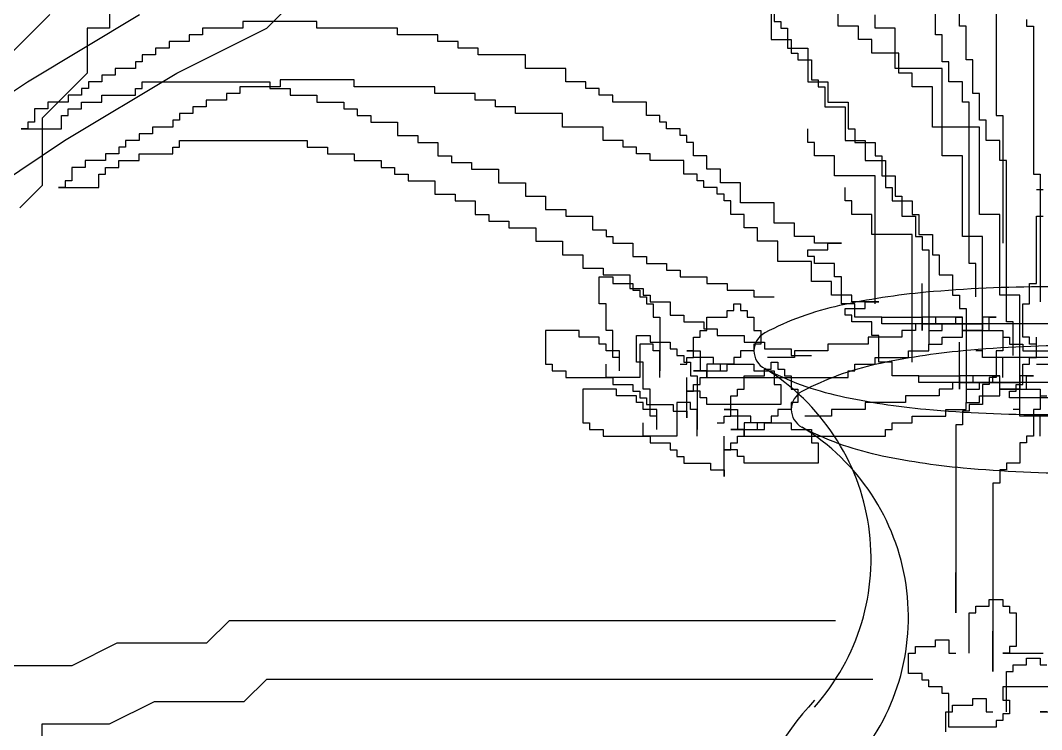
# Model space of a CAD drawing. Extents: x -74236 to 286982, y -14633 to 132816.
# Drawn here: x 110353 to 110529.6, y 123825 to 123947.6 of the extents above; entities that cross this region are included whole.
import ezdxf

# ---------------------------------------------------------------- set-up
doc = ezdxf.new("R2010")
doc.units = 0
doc.header["$LTSCALE"] = 10
doc.header["$MEASUREMENT"] = 0
doc.layers.add('LAYER3', color=4, linetype='Continuous')

msp = doc.modelspace()

# ---------------------------------------------------------------- linework, layer by layer
at = {"layer": 'LAYER3', "color": 8}
for p, q in [((110395.61, 123946.24), (110415.02, 123965.64)), ((110521.71, 123956.72), (110521.71, 123931.16)), ((110483.35, 123950.91), (110483.35, 123947.43)), ((110511.25, 123945.1), (110511.25, 123950.91)), ((110368.45, 123950.12), (110368.45, 123946.24)), ((110358.12, 123948.61), (110350.36, 123940.85)), ((110354.24, 123936.97), (110373.64, 123948.61)), ((110391.51, 123947.43), (110391.51, 123946.27)), ((110404.3, 123947.43), (110391.51, 123947.43)), ((110404.3, 123946.27), (110404.3, 123947.43)), ((110482.82, 123948.92), (110482.82, 123944.28)), ((110483.35, 123947.43), (110484.51, 123947.43)), ((110484.51, 123947.43), (110484.51, 123946.27)), ((110494.44, 123946.6), (110494.44, 123948.92)), ((110500.79, 123946.27), (110500.79, 123948.59)), ((110515.37, 123946.6), (110515.37, 123948.92)), ((110526.99, 123947.76), (110526.99, 123946.6)), ((110364.57, 123946.24), (110364.57, 123938.49)), ((110368.45, 123946.24), (110364.57, 123946.24)), ((110380.09, 123938.49), (110395.61, 123946.24)), ((110384.54, 123946.27), (110384.54, 123945.1)), ((110391.51, 123946.27), (110384.54, 123946.27)), ((110418.25, 123946.27), (110404.3, 123946.27)), ((110418.25, 123945.1), (110418.25, 123946.27)), ((110484.51, 123946.27), (110485.67, 123946.27)), ((110485.67, 123946.27), (110485.67, 123942.78)), ((110497.93, 123946.6), (110494.44, 123946.6)), ((110497.93, 123944.28), (110497.93, 123946.6)), ((110504.27, 123946.27), (110500.79, 123946.27)), ((110504.27, 123939.3), (110504.27, 123946.27)), ((110516.53, 123946.6), (110515.37, 123946.6)), ((110516.53, 123940.79), (110516.53, 123946.6)), ((110526.99, 123946.6), (110528.16, 123946.6)), ((110528.16, 123946.6), (110528.16, 123921.04)), ((110378.73, 123943.94), (110378.73, 123942.78)), ((110382.21, 123943.94), (110378.73, 123943.94)), ((110382.21, 123945.1), (110382.21, 123943.94)), ((110384.54, 123945.1), (110382.21, 123945.1)), ((110425.22, 123945.1), (110418.25, 123945.1)), ((110425.22, 123943.94), (110425.22, 123945.1)), ((110428.71, 123943.94), (110425.22, 123943.94)), ((110428.71, 123942.78), (110428.71, 123943.94)), ((110482.82, 123944.28), (110486.31, 123944.28)), ((110486.31, 123944.28), (110486.31, 123941.95)), ((110500.26, 123944.28), (110497.93, 123944.28)), ((110500.26, 123941.95), (110500.26, 123944.28)), ((110512.41, 123945.1), (110511.25, 123945.1)), ((110512.41, 123940.46), (110512.41, 123945.1)), ((110376.4, 123942.78), (110376.4, 123941.62)), ((110378.73, 123942.78), (110376.4, 123942.78)), ((110432.2, 123942.78), (110428.71, 123942.78)), ((110432.2, 123941.62), (110432.2, 123942.78)), ((110485.67, 123942.78), (110489.16, 123942.78)), ((110489.16, 123942.78), (110489.16, 123936.97)), ((110372.91, 123940.46), (110372.91, 123939.3)), ((110374.08, 123940.46), (110372.91, 123940.46)), ((110374.08, 123941.62), (110374.08, 123940.46)), ((110376.4, 123941.62), (110374.08, 123941.62)), ((110440.34, 123941.62), (110432.2, 123941.62)), ((110440.34, 123939.3), (110440.34, 123941.62)), ((110486.31, 123941.95), (110487.47, 123941.95)), ((110487.47, 123941.95), (110487.47, 123940.79)), ((110487.47, 123940.79), (110489.79, 123940.79)), ((110489.79, 123940.79), (110489.79, 123937.31)), ((110504.91, 123941.95), (110500.26, 123941.95)), ((110504.91, 123938.47), (110504.91, 123941.95)), ((110513.57, 123940.46), (110512.41, 123940.46)), ((110513.57, 123936.97), (110513.57, 123940.46)), ((110517.69, 123940.79), (110516.53, 123940.79)), ((110517.69, 123934.98), (110517.69, 123940.79)), ((110369.43, 123939.3), (110369.43, 123938.13)), ((110372.91, 123939.3), (110369.43, 123939.3)), ((110447.31, 123939.3), (110440.34, 123939.3)), ((110447.31, 123936.97), (110447.31, 123939.3)), ((110512.41, 123939.3), (110504.27, 123939.3)), ((110512.41, 123924.19), (110512.41, 123939.3)), ((110342.6, 123929.21), (110354.24, 123936.97)), ((110364.57, 123938.49), (110356.8, 123930.73)), ((110360.68, 123926.85), (110380.09, 123938.49)), ((110364.78, 123936.97), (110364.78, 123935.81)), ((110367.1, 123936.97), (110364.78, 123936.97)), ((110367.1, 123938.13), (110367.1, 123936.97)), ((110369.43, 123938.13), (110367.1, 123938.13)), ((110374.08, 123936.97), (110396.16, 123936.97)), ((110374.08, 123935.81), (110374.08, 123936.97)), ((110396.16, 123936.97), (110396.16, 123935.81)), ((110397.96, 123937.31), (110397.96, 123936.14)), ((110410.75, 123937.31), (110397.96, 123937.31)), ((110410.75, 123936.14), (110410.75, 123937.31)), ((110450.8, 123936.97), (110447.31, 123936.97)), ((110450.8, 123935.81), (110450.8, 123936.97)), ((110489.16, 123936.97), (110492.65, 123936.97)), ((110489.79, 123937.31), (110490.96, 123937.31)), ((110490.96, 123937.31), (110490.96, 123936.14)), ((110492.65, 123936.97), (110492.65, 123933.49)), ((110507.23, 123938.47), (110504.91, 123938.47)), ((110507.23, 123936.14), (110507.23, 123938.47)), ((110515.9, 123936.97), (110513.57, 123936.97)), ((110515.9, 123933.49), (110515.9, 123936.97)), ((110363.61, 123935.81), (110363.61, 123934.65)), ((110364.78, 123935.81), (110363.61, 123935.81)), ((110372.91, 123935.81), (110374.08, 123935.81)), ((110372.91, 123934.65), (110372.91, 123935.81)), ((110390.98, 123936.14), (110390.98, 123934.98)), ((110397.96, 123936.14), (110390.98, 123936.14)), ((110396.16, 123935.81), (110399.65, 123935.81)), ((110399.65, 123935.81), (110399.65, 123934.65)), ((110424.7, 123936.14), (110410.75, 123936.14)), ((110424.7, 123934.98), (110424.7, 123936.14)), ((110453.12, 123935.81), (110450.8, 123935.81)), ((110453.12, 123934.65), (110453.12, 123935.81)), ((110490.96, 123936.14), (110492.12, 123936.14)), ((110492.12, 123936.14), (110492.12, 123932.66)), ((110510.72, 123936.14), (110507.23, 123936.14)), ((110510.72, 123929.17), (110510.72, 123936.14)), ((110357.8, 123933.49), (110357.8, 123932.33)), ((110361.29, 123933.49), (110357.8, 123933.49)), ((110361.29, 123934.65), (110361.29, 123933.49)), ((110363.61, 123934.65), (110361.29, 123934.65)), ((110363.61, 123933.49), (110367.1, 123933.49)), ((110363.61, 123932.33), (110363.61, 123933.49)), ((110367.1, 123934.65), (110372.91, 123934.65)), ((110367.1, 123933.49), (110367.1, 123934.65)), ((110385.17, 123933.82), (110385.17, 123932.66)), ((110388.66, 123933.82), (110385.17, 123933.82)), ((110388.66, 123934.98), (110388.66, 123933.82)), ((110390.98, 123934.98), (110388.66, 123934.98)), ((110399.65, 123934.65), (110404.3, 123934.65)), ((110404.3, 123934.65), (110404.3, 123933.49)), ((110404.3, 123933.49), (110408.95, 123933.49)), ((110408.95, 123933.49), (110408.95, 123932.33)), ((110431.67, 123934.98), (110424.7, 123934.98)), ((110431.67, 123933.82), (110431.67, 123934.98)), ((110435.16, 123933.82), (110431.67, 123933.82)), ((110435.16, 123932.66), (110435.16, 123933.82)), ((110455.45, 123934.65), (110453.12, 123934.65)), ((110455.45, 123933.49), (110455.45, 123934.65)), ((110461.26, 123933.49), (110455.45, 123933.49)), ((110461.26, 123931.16), (110461.26, 123933.49)), ((110492.65, 123933.49), (110496.14, 123933.49)), ((110496.14, 123933.49), (110496.14, 123928.84)), ((110517.06, 123933.49), (110515.9, 123933.49)), ((110517.06, 123910.25), (110517.06, 123933.49)), ((110518.86, 123934.98), (110517.69, 123934.98)), ((110518.86, 123930.34), (110518.86, 123934.98)), ((110355.48, 123932.33), (110355.48, 123930)), ((110357.8, 123932.33), (110355.48, 123932.33)), ((110361.29, 123931.16), (110361.29, 123932.33)), ((110361.29, 123932.33), (110363.61, 123932.33)), ((110380.52, 123931.5), (110380.52, 123930.34)), ((110382.85, 123931.5), (110380.52, 123931.5)), ((110382.85, 123932.66), (110382.85, 123931.5)), ((110385.17, 123932.66), (110382.85, 123932.66)), ((110408.95, 123932.33), (110411.27, 123932.33)), ((110411.27, 123932.33), (110411.27, 123931.16)), ((110438.64, 123932.66), (110435.16, 123932.66)), ((110438.64, 123931.5), (110438.64, 123932.66)), ((110446.78, 123931.5), (110438.64, 123931.5)), ((110446.78, 123929.17), (110446.78, 123931.5)), ((110492.12, 123932.66), (110495.61, 123932.66)), ((110495.61, 123932.66), (110495.61, 123926.85)), ((110354.31, 123930), (110354.31, 123928.84)), ((110355.48, 123930), (110354.31, 123930)), ((110356.8, 123930.73), (110356.8, 123919.09)), ((110360.13, 123931.16), (110361.29, 123931.16)), ((110360.13, 123928.84), (110360.13, 123931.16)), ((110379.36, 123930.34), (110379.36, 123929.17)), ((110380.52, 123930.34), (110379.36, 123930.34)), ((110411.27, 123931.16), (110413.6, 123931.16)), ((110413.6, 123931.16), (110413.6, 123930)), ((110413.6, 123930), (110418.25, 123930)), ((110418.25, 123930), (110418.25, 123927.68)), ((110463.59, 123931.16), (110461.26, 123931.16)), ((110463.59, 123930), (110463.59, 123931.16)), ((110464.75, 123930), (110463.59, 123930)), ((110464.75, 123928.84), (110464.75, 123930)), ((110520.02, 123930.34), (110518.86, 123930.34)), ((110520.02, 123926.85), (110520.02, 123930.34)), ((110521.71, 123931.16), (110522.87, 123931.16)), ((110522.87, 123931.16), (110522.87, 123909.09)), ((110353.15, 123928.84), (110360.13, 123928.84)), ((110354.31, 123928.84), (110353.15, 123928.84)), ((110373.55, 123928.01), (110373.55, 123926.85)), ((110375.87, 123928.01), (110373.55, 123928.01)), ((110375.87, 123929.17), (110375.87, 123928.01)), ((110379.36, 123929.17), (110375.87, 123929.17)), ((110453.76, 123929.17), (110446.78, 123929.17)), ((110453.76, 123926.85), (110453.76, 123929.17)), ((110467.07, 123928.84), (110464.75, 123928.84)), ((110467.07, 123927.68), (110467.07, 123928.84)), ((110489.16, 123926.52), (110489.16, 123928.84)), ((110496.14, 123928.84), (110497.3, 123928.84)), ((110497.3, 123928.84), (110497.3, 123926.52)), ((110518.86, 123929.17), (110510.72, 123929.17)), ((110518.86, 123914.07), (110518.86, 123929.17)), ((110349.04, 123919.09), (110360.68, 123926.85)), ((110371.22, 123926.85), (110371.22, 123925.69)), ((110373.55, 123926.85), (110371.22, 123926.85)), ((110380.52, 123926.85), (110402.61, 123926.85)), ((110380.52, 123925.69), (110380.52, 123926.85)), ((110402.61, 123926.85), (110402.61, 123925.69)), ((110418.25, 123927.68), (110421.74, 123927.68)), ((110421.74, 123927.68), (110421.74, 123926.52)), ((110421.74, 123926.52), (110425.22, 123926.52)), ((110425.22, 123926.52), (110425.22, 123924.19)), ((110457.24, 123926.85), (110453.76, 123926.85)), ((110457.24, 123925.69), (110457.24, 123926.85)), ((110468.24, 123927.68), (110467.07, 123927.68)), ((110468.24, 123926.52), (110468.24, 123927.68)), ((110469.4, 123926.52), (110468.24, 123926.52)), ((110469.4, 123924.19), (110469.4, 123926.52)), ((110490.32, 123926.52), (110489.16, 123926.52)), ((110490.32, 123924.19), (110490.32, 123926.52)), ((110495.61, 123926.85), (110499.09, 123926.85)), ((110497.3, 123926.52), (110500.79, 123926.52)), ((110499.09, 123926.85), (110499.09, 123923.37)), ((110500.79, 123926.52), (110500.79, 123924.19)), ((110522.34, 123926.85), (110520.02, 123926.85)), ((110522.34, 123923.37), (110522.34, 123926.85)), ((110367.73, 123924.53), (110367.73, 123923.37)), ((110370.06, 123924.53), (110367.73, 123924.53)), ((110370.06, 123925.69), (110370.06, 123924.53)), ((110371.22, 123925.69), (110370.06, 123925.69)), ((110373.55, 123924.53), (110379.36, 123924.53)), ((110373.55, 123923.37), (110373.55, 123924.53)), ((110379.36, 123925.69), (110380.52, 123925.69)), ((110379.36, 123924.53), (110379.36, 123925.69)), ((110402.61, 123925.69), (110406.1, 123925.69)), ((110406.1, 123925.69), (110406.1, 123924.53)), ((110406.1, 123924.53), (110410.75, 123924.53)), ((110410.75, 123924.53), (110410.75, 123923.37)), ((110459.57, 123925.69), (110457.24, 123925.69)), ((110459.57, 123924.53), (110459.57, 123925.69)), ((110461.89, 123924.53), (110459.57, 123924.53)), ((110461.89, 123923.37), (110461.89, 123924.53)), ((110364.25, 123923.37), (110364.25, 123922.2)), ((110367.73, 123923.37), (110364.25, 123923.37)), ((110370.06, 123923.37), (110373.55, 123923.37)), ((110370.06, 123922.2), (110370.06, 123923.37)), ((110410.75, 123923.37), (110415.4, 123923.37)), ((110415.4, 123923.37), (110415.4, 123922.2)), ((110425.22, 123924.19), (110427.55, 123924.19)), ((110427.55, 123924.19), (110427.55, 123923.03)), ((110427.55, 123923.03), (110431.04, 123923.03)), ((110431.04, 123923.03), (110431.04, 123921.87)), ((110467.71, 123923.37), (110461.89, 123923.37)), ((110467.71, 123921.04), (110467.71, 123923.37)), ((110471.72, 123924.19), (110469.4, 123924.19)), ((110471.72, 123921.87), (110471.72, 123924.19)), ((110493.81, 123924.19), (110490.32, 123924.19)), ((110493.81, 123920.71), (110493.81, 123924.19)), ((110499.09, 123923.37), (110502.58, 123923.37)), ((110500.79, 123924.19), (110501.95, 123924.19)), ((110501.95, 123924.19), (110501.95, 123920.71)), ((110502.58, 123923.37), (110502.58, 123918.72)), ((110515.9, 123924.19), (110512.41, 123924.19)), ((110515.9, 123910.25), (110515.9, 123924.19)), ((110523.51, 123923.37), (110522.34, 123923.37)), ((110523.51, 123900.13), (110523.51, 123923.37)), ((110361.92, 123922.2), (110361.92, 123919.88)), ((110364.25, 123922.2), (110361.92, 123922.2)), ((110366.57, 123921.04), (110367.73, 123921.04)), ((110366.57, 123918.72), (110366.57, 123921.04)), ((110367.73, 123921.04), (110367.73, 123922.2)), ((110367.73, 123922.2), (110370.06, 123922.2)), ((110415.4, 123922.2), (110417.72, 123922.2)), ((110417.72, 123922.2), (110417.72, 123921.04)), ((110417.72, 123921.04), (110420.05, 123921.04)), ((110420.05, 123921.04), (110420.05, 123919.88)), ((110431.04, 123921.87), (110435.69, 123921.87)), ((110435.69, 123921.87), (110435.69, 123919.55)), ((110470.03, 123921.04), (110467.71, 123921.04)), ((110470.03, 123919.88), (110470.03, 123921.04)), ((110474.05, 123921.87), (110471.72, 123921.87)), ((110474.05, 123919.55), (110474.05, 123921.87)), ((110528.16, 123921.04), (110529.32, 123921.04)), ((110529.32, 123921.04), (110529.32, 123898.97)), ((110360.76, 123919.88), (110360.76, 123918.72)), ((110361.92, 123919.88), (110360.76, 123919.88)), ((110420.05, 123919.88), (110424.7, 123919.88)), ((110424.7, 123919.88), (110424.7, 123917.56)), ((110435.69, 123919.55), (110440.34, 123919.55)), ((110440.34, 123919.55), (110440.34, 123917.22)), ((110471.19, 123919.88), (110470.03, 123919.88)), ((110471.19, 123918.72), (110471.19, 123919.88)), ((110477.54, 123919.55), (110474.05, 123919.55)), ((110477.54, 123916.06), (110477.54, 123919.55)), ((110500.79, 123920.71), (110493.81, 123920.71)), ((110500.79, 123898.64), (110500.79, 123920.71)), ((110501.95, 123920.71), (110504.27, 123920.71)), ((110504.27, 123920.71), (110504.27, 123917.22)), ((110356.8, 123919.09), (110352.92, 123915.21)), ((110359.6, 123918.72), (110366.57, 123918.72)), ((110360.76, 123918.72), (110359.6, 123918.72)), ((110424.7, 123917.56), (110428.18, 123917.56)), ((110428.18, 123917.56), (110428.18, 123916.4)), ((110473.52, 123918.72), (110471.19, 123918.72)), ((110473.52, 123917.56), (110473.52, 123918.72)), ((110474.68, 123917.56), (110473.52, 123917.56)), ((110474.68, 123916.4), (110474.68, 123917.56)), ((110495.61, 123916.4), (110495.61, 123918.72)), ((110502.58, 123918.72), (110503.74, 123918.72)), ((110503.74, 123918.72), (110503.74, 123916.4)), ((110528.68, 123918.39), (110529.85, 123918.39)), ((110428.18, 123916.4), (110431.67, 123916.4)), ((110431.67, 123916.4), (110431.67, 123914.07)), ((110440.34, 123917.22), (110443.82, 123917.22)), ((110443.82, 123917.22), (110443.82, 123914.9)), ((110475.84, 123916.4), (110474.68, 123916.4)), ((110475.84, 123914.07), (110475.84, 123916.4)), ((110483.35, 123916.06), (110477.54, 123916.06)), ((110483.35, 123912.58), (110483.35, 123916.06)), ((110496.77, 123916.4), (110495.61, 123916.4)), ((110496.77, 123914.07), (110496.77, 123916.4)), ((110503.74, 123916.4), (110507.23, 123916.4)), ((110504.27, 123917.22), (110505.44, 123917.22)), ((110505.44, 123917.22), (110505.44, 123913.74)), ((110507.23, 123916.4), (110507.23, 123914.07)), ((110431.67, 123914.07), (110434, 123914.07)), ((110434, 123914.07), (110434, 123912.91)), ((110443.82, 123914.9), (110447.31, 123914.9)), ((110447.31, 123914.9), (110447.31, 123913.74)), ((110478.17, 123914.07), (110475.84, 123914.07)), ((110478.17, 123911.75), (110478.17, 123914.07)), ((110500.26, 123914.07), (110496.77, 123914.07)), ((110500.26, 123910.59), (110500.26, 123914.07)), ((110507.23, 123914.07), (110508.39, 123914.07)), ((110508.39, 123914.07), (110508.39, 123910.59)), ((110522.34, 123914.07), (110518.86, 123914.07)), ((110522.34, 123900.13), (110522.34, 123914.07)), ((110434, 123912.91), (110437.48, 123912.91)), ((110437.48, 123912.91), (110437.48, 123911.75)), ((110447.31, 123913.74), (110451.96, 123913.74)), ((110451.96, 123913.74), (110451.96, 123911.42)), ((110486.84, 123912.58), (110483.35, 123912.58)), ((110486.84, 123910.25), (110486.84, 123912.58)), ((110505.44, 123913.74), (110507.76, 123913.74)), ((110507.76, 123913.74), (110507.76, 123910.25)), ((110528.68, 123902.12), (110528.68, 123913.74)), ((110528.68, 123913.74), (110529.85, 123913.74)), ((110437.48, 123911.75), (110442.13, 123911.75)), ((110442.13, 123911.75), (110442.13, 123909.43)), ((110451.96, 123911.42), (110454.29, 123911.42)), ((110454.29, 123911.42), (110454.29, 123910.25)), ((110480.49, 123911.75), (110478.17, 123911.75)), ((110480.49, 123909.43), (110480.49, 123911.75)), ((110507.23, 123910.59), (110500.26, 123910.59)), ((110507.23, 123888.51), (110507.23, 123910.59)), ((110508.39, 123910.59), (110510.72, 123910.59)), ((110510.72, 123910.59), (110510.72, 123907.1)), ((110442.13, 123909.43), (110446.78, 123909.43)), ((110446.78, 123909.43), (110446.78, 123907.1)), ((110454.29, 123910.25), (110455.45, 123910.25)), ((110455.45, 123910.25), (110455.45, 123909.09)), ((110455.45, 123909.09), (110458.94, 123909.09)), ((110458.94, 123909.09), (110458.94, 123906.77)), ((110483.98, 123909.43), (110480.49, 123909.43)), ((110483.98, 123905.94), (110483.98, 123909.43)), ((110490.32, 123910.25), (110486.84, 123910.25)), ((110490.32, 123909.09), (110490.32, 123910.25)), ((110494.97, 123909.09), (110490.32, 123909.09)), ((110492.65, 123909.09), (110494.97, 123909.09)), ((110492.65, 123907.93), (110492.65, 123909.09)), ((110507.76, 123910.25), (110508.92, 123910.25)), ((110508.92, 123910.25), (110508.92, 123907.93)), ((110517.06, 123910.25), (110515.9, 123910.25)), ((110517.06, 123905.61), (110517.06, 123910.25)), ((110519.38, 123910.25), (110517.06, 123910.25)), ((110519.38, 123889.34), (110519.38, 123910.25)), ((110446.78, 123907.1), (110450.27, 123907.1)), ((110450.27, 123907.1), (110450.27, 123904.78)), ((110458.94, 123906.77), (110461.26, 123906.77)), ((110461.26, 123906.77), (110461.26, 123905.61)), ((110489.16, 123906.77), (110489.16, 123907.93)), ((110489.16, 123907.93), (110492.65, 123907.93)), ((110490.32, 123906.77), (110489.16, 123906.77)), ((110490.32, 123905.61), (110490.32, 123906.77)), ((110508.92, 123907.93), (110510.08, 123907.93)), ((110510.08, 123907.93), (110510.08, 123891.67)), ((110510.72, 123907.1), (110511.88, 123907.1)), ((110511.88, 123907.1), (110511.88, 123903.62)), ((110461.26, 123905.61), (110464.75, 123905.61)), ((110464.75, 123905.61), (110464.75, 123904.44)), ((110489.79, 123905.94), (110483.98, 123905.94)), ((110489.79, 123902.46), (110489.79, 123905.94)), ((110493.81, 123905.61), (110490.32, 123905.61)), ((110493.81, 123903.28), (110493.81, 123905.61)), ((110518.22, 123905.61), (110517.06, 123905.61)), ((110518.22, 123899.8), (110518.22, 123905.61)), ((110450.27, 123904.78), (110453.76, 123904.78)), ((110453.12, 123903.28), (110455.45, 123903.28)), ((110453.12, 123898.64), (110453.12, 123903.28)), ((110453.76, 123904.78), (110453.76, 123903.62)), ((110453.76, 123903.62), (110458.41, 123903.62)), ((110455.45, 123903.28), (110455.45, 123902.12)), ((110458.41, 123903.62), (110458.41, 123901.29)), ((110464.75, 123904.44), (110467.07, 123904.44)), ((110467.07, 123904.44), (110467.07, 123903.28)), ((110467.07, 123903.28), (110471.72, 123903.28)), ((110471.72, 123903.28), (110471.72, 123902.12)), ((110494.97, 123903.28), (110493.81, 123903.28)), ((110494.97, 123898.64), (110494.97, 123903.28)), ((110511.88, 123903.62), (110514.21, 123903.62)), ((110514.21, 123903.62), (110514.21, 123900.13)), ((110455.45, 123902.12), (110458.94, 123902.12)), ((110458.94, 123902.12), (110458.94, 123900.96)), ((110471.72, 123902.12), (110475.21, 123902.12)), ((110475.21, 123902.12), (110475.21, 123900.96)), ((110493.28, 123902.46), (110489.79, 123902.46)), ((110493.28, 123900.13), (110493.28, 123902.46)), ((110508.92, 123893.99), (110508.92, 123902.12)), ((110527.52, 123902.12), (110528.68, 123902.12)), ((110527.52, 123898.64), (110527.52, 123902.12)), ((110458.41, 123901.29), (110460.73, 123901.29)), ((110458.94, 123900.96), (110460.1, 123900.96)), ((110460.1, 123900.96), (110460.1, 123899.8)), ((110460.1, 123899.8), (110461.26, 123899.8)), ((110460.73, 123901.29), (110460.73, 123900.13)), ((110460.73, 123900.13), (110461.89, 123900.13)), ((110461.26, 123899.8), (110461.26, 123898.64)), ((110461.89, 123900.13), (110461.89, 123898.97)), ((110475.21, 123900.96), (110479.86, 123900.96)), ((110479.86, 123900.96), (110479.86, 123899.8)), ((110479.86, 123899.8), (110483.35, 123899.8)), ((110496.77, 123900.13), (110493.28, 123900.13)), ((110496.77, 123898.97), (110496.77, 123900.13)), ((110514.21, 123900.13), (110515.37, 123900.13)), ((110515.37, 123900.13), (110515.37, 123897.81)), ((110523.51, 123900.13), (110522.34, 123900.13)), ((110523.51, 123895.49), (110523.51, 123900.13)), ((110525.83, 123900.13), (110523.51, 123900.13)), ((110525.83, 123879.22), (110525.83, 123900.13)), ((110454.29, 123898.64), (110453.12, 123898.64)), ((110454.29, 123893.99), (110454.29, 123898.64)), ((110461.26, 123898.64), (110462.42, 123898.64)), ((110461.89, 123898.97), (110465.38, 123898.97)), ((110462.42, 123898.64), (110462.42, 123896.31)), ((110465.38, 123898.97), (110465.38, 123896.65)), ((110476.37, 123898.64), (110477.54, 123898.64)), ((110476.37, 123897.47), (110476.37, 123898.64)), ((110477.54, 123898.64), (110477.54, 123897.47)), ((110497.3, 123898.64), (110494.97, 123898.64)), ((110501.42, 123898.97), (110496.77, 123898.97)), ((110497.3, 123896.31), (110497.3, 123898.64)), ((110499.09, 123898.97), (110501.42, 123898.97)), ((110499.09, 123897.81), (110499.09, 123898.97)), ((110526.36, 123898.64), (110527.52, 123898.64)), ((110526.36, 123892.83), (110526.36, 123898.64)), ((110462.42, 123896.31), (110463.59, 123896.31)), ((110463.59, 123896.31), (110463.59, 123887.02)), ((110465.38, 123896.65), (110467.71, 123896.65)), ((110467.71, 123896.65), (110467.71, 123895.49)), ((110471.72, 123896.31), (110475.21, 123896.31)), ((110471.72, 123893.99), (110471.72, 123896.31)), ((110475.21, 123897.47), (110476.37, 123897.47)), ((110475.21, 123896.31), (110475.21, 123897.47)), ((110477.54, 123897.47), (110478.7, 123897.47)), ((110478.7, 123897.47), (110478.7, 123896.31)), ((110478.7, 123896.31), (110479.86, 123896.31)), ((110479.86, 123896.31), (110479.86, 123893.99)), ((110495.61, 123897.81), (110499.09, 123897.81)), ((110495.61, 123896.65), (110495.61, 123897.81)), ((110496.77, 123896.65), (110495.61, 123896.65)), ((110496.77, 123895.49), (110496.77, 123896.65)), ((110501.95, 123896.31), (110497.3, 123896.31)), ((110501.95, 123895.15), (110501.95, 123896.31)), ((110501.95, 123896.31), (110508.92, 123896.31)), ((110508.92, 123896.31), (110508.92, 123895.15)), ((110508.92, 123896.31), (110508.92, 123895.15)), ((110515.9, 123896.31), (110508.92, 123896.31)), ((110511.25, 123896.31), (110511.25, 123895.15)), ((110515.9, 123896.31), (110511.25, 123896.31)), ((110514.73, 123896.31), (110515.9, 123896.31)), ((110514.73, 123895.15), (110514.73, 123896.31)), ((110515.37, 123897.81), (110516.53, 123897.81)), ((110515.9, 123893.99), (110515.9, 123896.31)), ((110516.53, 123897.81), (110516.53, 123881.54)), ((110519.38, 123896.31), (110519.38, 123893.99)), ((110521.71, 123896.31), (110519.38, 123896.31)), ((110520.55, 123896.31), (110521.71, 123896.31)), ((110520.55, 123893.99), (110520.55, 123896.31)), ((110467.71, 123895.49), (110471.19, 123895.49)), ((110471.19, 123895.49), (110471.19, 123894.32)), ((110500.26, 123895.49), (110496.77, 123895.49)), ((110500.26, 123893.16), (110500.26, 123895.49)), ((110531.01, 123895.15), (110501.95, 123895.15)), ((110507.76, 123895.15), (110507.76, 123893.99)), ((110508.92, 123895.15), (110507.76, 123895.15)), ((110508.92, 123895.15), (110519.38, 123895.15)), ((110508.92, 123895.15), (110508.92, 123893.99)), ((110511.25, 123895.15), (110508.92, 123895.15)), ((110512.41, 123895.15), (110514.73, 123895.15)), ((110512.41, 123893.99), (110512.41, 123895.15)), ((110519.38, 123895.15), (110519.38, 123893.99)), ((110524.67, 123895.49), (110523.51, 123895.49)), ((110524.67, 123889.68), (110524.67, 123895.49)), ((110443.82, 123893.99), (110443.82, 123888.18)), ((110449.64, 123893.99), (110443.82, 123893.99)), ((110449.64, 123892.83), (110449.64, 123893.99)), ((110453.12, 123892.83), (110449.64, 123892.83)), ((110453.12, 123891.67), (110453.12, 123892.83)), ((110455.45, 123893.99), (110454.29, 123893.99)), ((110455.45, 123889.34), (110455.45, 123893.99)), ((110459.57, 123893.16), (110461.89, 123893.16)), ((110459.57, 123888.51), (110459.57, 123893.16)), ((110461.89, 123893.16), (110461.89, 123892)), ((110469.4, 123892.83), (110470.56, 123892.83)), ((110469.4, 123889.34), (110469.4, 123892.83)), ((110470.56, 123893.99), (110471.72, 123893.99)), ((110470.56, 123892.83), (110470.56, 123893.99)), ((110471.19, 123894.32), (110473.52, 123894.32)), ((110473.52, 123894.32), (110473.52, 123893.16)), ((110473.52, 123893.16), (110478.17, 123893.16)), ((110478.17, 123893.16), (110478.17, 123892)), ((110479.86, 123893.99), (110481.02, 123893.99)), ((110481.02, 123893.99), (110481.02, 123891.67)), ((110499.62, 123892.83), (110499.62, 123891.67)), ((110505.44, 123892.83), (110499.62, 123892.83)), ((110501.42, 123893.16), (110500.26, 123893.16)), ((110501.42, 123888.51), (110501.42, 123893.16)), ((110505.44, 123893.99), (110505.44, 123892.83)), ((110507.76, 123893.99), (110505.44, 123893.99)), ((110510.08, 123893.99), (110512.41, 123893.99)), ((110512.41, 123892.83), (110515.9, 123892.83)), ((110512.41, 123891.67), (110512.41, 123892.83)), ((110519.38, 123893.99), (110515.9, 123893.99)), ((110515.9, 123893.99), (110520.55, 123893.99)), ((110515.9, 123892.83), (110515.9, 123893.99)), ((110519.38, 123893.99), (110522.87, 123893.99)), ((110522.87, 123893.99), (110522.87, 123892.83)), ((110522.87, 123892.83), (110522.87, 123890.5)), ((110522.87, 123892.83), (110524.03, 123892.83)), ((110524.03, 123892.83), (110524.03, 123891.67)), ((110527.52, 123892.83), (110526.36, 123892.83)), ((110527.52, 123891.67), (110527.52, 123892.83)), ((110528.68, 123889.34), (110528.68, 123892.83)), ((110454.29, 123891.67), (110453.12, 123891.67)), ((110454.29, 123890.5), (110454.29, 123891.67)), ((110460.1, 123891.67), (110460.1, 123885.86)), ((110462.42, 123891.67), (110460.1, 123891.67)), ((110461.89, 123892), (110465.38, 123892)), ((110462.42, 123890.5), (110462.42, 123891.67)), ((110465.38, 123892), (110465.38, 123890.84)), ((110478.17, 123892), (110481.66, 123892)), ((110479.86, 123891.67), (110479.86, 123890.5)), ((110481.02, 123891.67), (110479.86, 123891.67)), ((110481.66, 123892), (110481.66, 123890.84)), ((110492.65, 123891.67), (110492.65, 123890.5)), ((110499.62, 123891.67), (110492.65, 123891.67)), ((110510.08, 123891.67), (110512.41, 123891.67)), ((110510.08, 123890.5), (110510.08, 123891.67)), ((110515.37, 123883.87), (110515.37, 123892)), ((110524.03, 123891.67), (110526.36, 123891.67)), ((110526.36, 123891.67), (110526.36, 123890.5)), ((110528.68, 123891.67), (110527.52, 123891.67)), ((110528.68, 123890.5), (110528.68, 123891.67)), ((110456.61, 123890.5), (110454.29, 123890.5)), ((110456.61, 123889.34), (110455.45, 123889.34)), ((110456.61, 123887.02), (110456.61, 123890.5)), ((110456.61, 123887.02), (110456.61, 123889.34)), ((110463.59, 123890.5), (110462.42, 123890.5)), ((110463.59, 123885.86), (110463.59, 123890.5)), ((110465.38, 123890.84), (110466.54, 123890.84)), ((110466.54, 123890.84), (110466.54, 123889.68)), ((110466.54, 123889.68), (110467.71, 123889.68)), ((110467.71, 123889.68), (110467.71, 123888.51)), ((110468.24, 123890.5), (110470.56, 123890.5)), ((110469.4, 123890.5), (110468.24, 123890.5)), ((110468.24, 123889.34), (110469.4, 123889.34)), ((110468.24, 123888.18), (110468.24, 123889.34)), ((110469.4, 123889.34), (110469.4, 123890.5)), ((110472.89, 123889.34), (110469.4, 123889.34)), ((110470.56, 123890.5), (110470.56, 123887.02)), ((110472.89, 123888.18), (110472.89, 123889.34)), ((110476.37, 123889.34), (110476.37, 123888.18)), ((110477.54, 123889.34), (110476.37, 123889.34)), ((110477.54, 123890.5), (110477.54, 123889.34)), ((110479.86, 123890.5), (110477.54, 123890.5)), ((110481.66, 123890.84), (110486.31, 123890.84)), ((110486.84, 123889.34), (110482.19, 123889.34)), ((110486.31, 123890.84), (110486.31, 123889.68)), ((110486.31, 123889.68), (110489.79, 123889.68)), ((110486.84, 123890.5), (110486.84, 123889.34)), ((110492.65, 123890.5), (110486.84, 123890.5)), ((110500.79, 123889.34), (110506.6, 123889.34)), ((110500.79, 123888.18), (110500.79, 123889.34)), ((110506.6, 123890.5), (110510.08, 123890.5)), ((110506.6, 123889.34), (110506.6, 123890.5)), ((110519.38, 123890.5), (110518.22, 123890.5)), ((110519.38, 123889.34), (110519.38, 123890.5)), ((110532.17, 123889.34), (110519.38, 123889.34)), ((110522.87, 123889.34), (110519.38, 123889.34)), ((110521.71, 123890.5), (110521.71, 123885.86)), ((110522.87, 123890.5), (110521.71, 123890.5)), ((110522.87, 123885.86), (110522.87, 123889.34)), ((110526.36, 123890.5), (110531.01, 123890.5)), ((110527.52, 123889.34), (110528.68, 123889.34)), ((110527.52, 123888.18), (110527.52, 123889.34)), ((110443.82, 123888.18), (110444.99, 123888.18)), ((110444.99, 123888.18), (110444.99, 123887.02)), ((110454.29, 123885.86), (110454.29, 123888.18)), ((110460.73, 123888.51), (110459.57, 123888.51)), ((110460.73, 123883.87), (110460.73, 123888.51)), ((110467.07, 123888.18), (110468.24, 123888.18)), ((110467.71, 123888.51), (110468.87, 123888.51)), ((110468.87, 123888.51), (110468.87, 123886.19)), ((110471.72, 123888.18), (110471.72, 123887.02)), ((110476.37, 123888.18), (110471.72, 123888.18)), ((110474.05, 123888.18), (110472.89, 123888.18)), ((110474.05, 123887.02), (110474.05, 123888.18)), ((110475.21, 123888.18), (110479.86, 123888.18)), ((110475.21, 123887.02), (110475.21, 123888.18)), ((110479.86, 123888.18), (110479.86, 123887.02)), ((110481.66, 123887.35), (110482.82, 123887.35)), ((110481.66, 123886.19), (110481.66, 123887.35)), ((110482.82, 123888.51), (110483.98, 123888.51)), ((110482.82, 123887.35), (110482.82, 123888.51)), ((110483.98, 123888.51), (110483.98, 123887.35)), ((110483.98, 123887.35), (110485.14, 123887.35)), ((110485.14, 123887.35), (110485.14, 123886.19)), ((110497.3, 123888.18), (110500.79, 123888.18)), ((110497.3, 123887.02), (110497.3, 123888.18)), ((110503.74, 123888.51), (110501.42, 123888.51)), ((110503.74, 123886.19), (110503.74, 123888.51)), ((110526.36, 123888.18), (110527.52, 123888.18)), ((110526.36, 123884.7), (110526.36, 123888.18)), ((110528.68, 123888.18), (110531.01, 123888.18)), ((110444.99, 123887.02), (110447.31, 123887.02)), ((110447.31, 123887.02), (110447.31, 123885.86)), ((110447.31, 123885.86), (110455.45, 123885.86)), ((110460.1, 123885.86), (110454.29, 123885.86)), ((110455.45, 123885.86), (110455.45, 123884.7)), ((110468.24, 123883.53), (110468.24, 123885.86)), ((110468.87, 123886.19), (110470.03, 123886.19)), ((110469.4, 123887.02), (110475.21, 123887.02)), ((110471.72, 123887.02), (110469.4, 123887.02)), ((110470.03, 123886.19), (110470.03, 123876.9)), ((110470.56, 123887.02), (110471.72, 123887.02)), ((110470.56, 123885.86), (110471.72, 123885.86)), ((110470.56, 123884.7), (110470.56, 123885.86)), ((110471.72, 123887.02), (110471.72, 123885.86)), ((110471.72, 123887.02), (110474.05, 123887.02)), ((110471.72, 123885.86), (110471.72, 123887.02)), ((110471.72, 123885.86), (110496.14, 123885.86)), ((110478.17, 123886.19), (110481.66, 123886.19)), ((110478.17, 123883.87), (110478.17, 123886.19)), ((110479.86, 123887.02), (110483.35, 123887.02)), ((110483.35, 123887.02), (110483.35, 123884.7)), ((110485.14, 123886.19), (110486.31, 123886.19)), ((110486.31, 123886.19), (110486.31, 123883.87)), ((110496.14, 123887.02), (110497.3, 123887.02)), ((110496.14, 123885.86), (110496.14, 123887.02)), ((110508.39, 123886.19), (110503.74, 123886.19)), ((110508.39, 123885.03), (110508.39, 123886.19)), ((110508.39, 123886.19), (110515.37, 123886.19)), ((110515.37, 123886.19), (110515.37, 123885.03)), ((110515.37, 123886.19), (110515.37, 123885.03)), ((110522.34, 123886.19), (110515.37, 123886.19)), ((110517.69, 123886.19), (110517.69, 123885.03)), ((110522.34, 123886.19), (110517.69, 123886.19)), ((110520.55, 123885.86), (110520.55, 123884.7)), ((110521.71, 123885.86), (110520.55, 123885.86)), ((110521.18, 123886.19), (110522.34, 123886.19)), ((110521.18, 123885.03), (110521.18, 123886.19)), ((110522.34, 123883.87), (110522.34, 123886.19)), ((110525.83, 123886.19), (110525.83, 123883.87)), ((110528.16, 123886.19), (110525.83, 123886.19)), ((110526.99, 123886.19), (110528.16, 123886.19)), ((110526.99, 123883.87), (110526.99, 123886.19)), ((110450.27, 123883.87), (110450.27, 123878.06)), ((110456.08, 123883.87), (110450.27, 123883.87)), ((110455.45, 123884.7), (110458.94, 123884.7)), ((110456.08, 123882.71), (110456.08, 123883.87)), ((110458.94, 123884.7), (110458.94, 123883.53)), ((110461.89, 123883.87), (110460.73, 123883.87)), ((110461.89, 123879.22), (110461.89, 123883.87)), ((110469.4, 123884.7), (110470.56, 123884.7)), ((110469.4, 123883.53), (110469.4, 123884.7)), ((110477.01, 123883.87), (110478.17, 123883.87)), ((110477.01, 123882.71), (110477.01, 123883.87)), ((110483.35, 123884.7), (110484.51, 123884.7)), ((110484.51, 123884.7), (110484.51, 123881.21)), ((110486.31, 123883.87), (110487.47, 123883.87)), ((110487.47, 123883.87), (110487.47, 123881.54)), ((110537.46, 123885.03), (110508.39, 123885.03)), ((110511.88, 123883.87), (110511.88, 123882.71)), ((110514.21, 123883.87), (110511.88, 123883.87)), ((110514.21, 123885.03), (110514.21, 123883.87)), ((110515.37, 123885.03), (110514.21, 123885.03)), ((110515.37, 123885.03), (110525.83, 123885.03)), ((110515.37, 123885.03), (110515.37, 123883.87)), ((110517.69, 123885.03), (110515.37, 123885.03)), ((110516.53, 123883.87), (110518.86, 123883.87)), ((110518.86, 123885.03), (110521.18, 123885.03)), ((110518.86, 123883.87), (110518.86, 123885.03)), ((110519.38, 123884.7), (110519.38, 123881.21)), ((110520.55, 123884.7), (110519.38, 123884.7)), ((110525.83, 123883.87), (110522.34, 123883.87)), ((110522.34, 123883.87), (110526.99, 123883.87)), ((110522.34, 123882.71), (110522.34, 123883.87)), ((110525.2, 123884.7), (110526.36, 123884.7)), ((110525.2, 123883.53), (110525.2, 123884.7)), ((110525.83, 123885.03), (110525.83, 123883.87)), ((110525.83, 123883.87), (110529.32, 123883.87)), ((110529.32, 123883.87), (110529.32, 123882.71)), ((110459.57, 123882.71), (110456.08, 123882.71)), ((110458.94, 123883.53), (110460.1, 123883.53)), ((110459.57, 123881.54), (110459.57, 123882.71)), ((110460.1, 123883.53), (110460.1, 123882.37)), ((110460.1, 123882.37), (110461.26, 123882.37)), ((110461.26, 123882.37), (110461.26, 123881.21)), ((110468.24, 123883.53), (110469.4, 123883.53)), ((110468.24, 123881.21), (110468.24, 123883.53)), ((110470.56, 123883.53), (110468.24, 123883.53)), ((110470.56, 123882.37), (110470.56, 123883.53)), ((110471.72, 123882.37), (110470.56, 123882.37)), ((110471.72, 123881.21), (110471.72, 123882.37)), ((110475.84, 123882.71), (110477.01, 123882.71)), ((110475.84, 123879.22), (110475.84, 123882.71)), ((110506.07, 123882.71), (110506.07, 123881.54)), ((110511.88, 123882.71), (110506.07, 123882.71)), ((110518.86, 123882.71), (110522.34, 123882.71)), ((110518.86, 123881.54), (110518.86, 123882.71)), ((110524.03, 123883.53), (110525.2, 123883.53)), ((110524.03, 123882.37), (110524.03, 123883.53)), ((110532.17, 123882.37), (110524.03, 123882.37)), ((110529.32, 123882.71), (110529.32, 123880.38)), ((110529.32, 123882.71), (110530.48, 123882.71)), ((110460.73, 123881.54), (110459.57, 123881.54)), ((110460.73, 123880.38), (110460.73, 123881.54)), ((110463.06, 123880.38), (110460.73, 123880.38)), ((110461.26, 123881.21), (110465.91, 123881.21)), ((110463.06, 123876.9), (110463.06, 123880.38)), ((110465.91, 123881.21), (110465.91, 123880.05)), ((110466.54, 123881.54), (110466.54, 123875.74)), ((110468.87, 123881.54), (110466.54, 123881.54)), ((110468.24, 123878.89), (110468.24, 123881.21)), ((110468.87, 123880.38), (110468.87, 123881.54)), ((110470.03, 123880.38), (110468.87, 123880.38)), ((110470.03, 123875.74), (110470.03, 123880.38)), ((110484.51, 123881.21), (110471.72, 123881.21)), ((110474.68, 123880.38), (110477.01, 123880.38)), ((110475.84, 123880.38), (110474.68, 123880.38)), ((110475.84, 123879.22), (110475.84, 123880.38)), ((110477.01, 123880.38), (110477.01, 123876.9)), ((110483.98, 123880.38), (110483.98, 123879.22)), ((110486.31, 123880.38), (110483.98, 123880.38)), ((110486.31, 123881.54), (110486.31, 123880.38)), ((110487.47, 123881.54), (110486.31, 123881.54)), ((110493.28, 123880.38), (110493.28, 123879.22)), ((110499.09, 123880.38), (110493.28, 123880.38)), ((110499.09, 123881.54), (110499.09, 123880.38)), ((110506.07, 123881.54), (110499.09, 123881.54)), ((110513.04, 123880.38), (110516.53, 123880.38)), ((110513.04, 123879.22), (110513.04, 123880.38)), ((110516.53, 123881.54), (110518.86, 123881.54)), ((110516.53, 123880.38), (110516.53, 123881.54)), ((110517.06, 123881.21), (110517.06, 123880.05)), ((110519.38, 123881.21), (110517.06, 123881.21)), ((110525.83, 123880.38), (110524.67, 123880.38)), ((110525.83, 123879.22), (110525.83, 123880.38)), ((110528.16, 123880.38), (110528.16, 123875.74)), ((110529.32, 123880.38), (110528.16, 123880.38)), ((110463.06, 123879.22), (110461.89, 123879.22)), ((110463.06, 123876.9), (110463.06, 123879.22)), ((110465.91, 123880.05), (110468.24, 123880.05)), ((110468.24, 123880.05), (110468.24, 123878.89)), ((110474.68, 123879.22), (110475.84, 123879.22)), ((110474.68, 123878.06), (110474.68, 123879.22)), ((110479.33, 123879.22), (110475.84, 123879.22)), ((110479.33, 123878.06), (110479.33, 123879.22)), ((110482.82, 123879.22), (110482.82, 123878.06)), ((110483.98, 123879.22), (110482.82, 123879.22)), ((110493.28, 123879.22), (110488.63, 123879.22)), ((110507.23, 123879.22), (110513.04, 123879.22)), ((110507.23, 123878.06), (110507.23, 123879.22)), ((110515.9, 123880.05), (110515.9, 123877.73)), ((110517.06, 123880.05), (110515.9, 123880.05)), ((110538.62, 123879.22), (110525.83, 123879.22)), ((110529.32, 123879.22), (110525.83, 123879.22)), ((110529.32, 123875.74), (110529.32, 123879.22)), ((110450.27, 123878.06), (110451.43, 123878.06)), ((110451.43, 123878.06), (110451.43, 123876.9)), ((110451.43, 123876.9), (110453.76, 123876.9)), ((110453.76, 123876.9), (110453.76, 123875.74)), ((110460.73, 123875.74), (110460.73, 123878.06)), ((110473.52, 123878.06), (110474.68, 123878.06)), ((110475.84, 123876.9), (110481.66, 123876.9)), ((110478.17, 123876.9), (110475.84, 123876.9)), ((110477.01, 123876.9), (110478.17, 123876.9)), ((110478.17, 123878.06), (110478.17, 123876.9)), ((110482.82, 123878.06), (110478.17, 123878.06)), ((110478.17, 123876.9), (110478.17, 123875.74)), ((110478.17, 123876.9), (110480.49, 123876.9)), ((110478.17, 123875.74), (110478.17, 123876.9)), ((110480.49, 123878.06), (110479.33, 123878.06)), ((110480.49, 123876.9), (110480.49, 123878.06)), ((110481.66, 123878.06), (110486.31, 123878.06)), ((110481.66, 123876.9), (110481.66, 123878.06)), ((110486.31, 123878.06), (110486.31, 123876.9)), ((110486.31, 123876.9), (110489.79, 123876.9)), ((110489.79, 123876.9), (110489.79, 123874.57)), ((110502.58, 123876.9), (110503.74, 123876.9)), ((110502.58, 123875.74), (110502.58, 123876.9)), ((110503.74, 123878.06), (110507.23, 123878.06)), ((110503.74, 123876.9), (110503.74, 123878.06)), ((110514.73, 123877.73), (110514.73, 123845.2)), ((110515.9, 123877.73), (110514.73, 123877.73)), ((110453.76, 123875.74), (110461.89, 123875.74)), ((110466.54, 123875.74), (110460.73, 123875.74)), ((110461.89, 123875.74), (110461.89, 123874.57)), ((110474.68, 123873.41), (110474.68, 123875.74)), ((110477.01, 123875.74), (110478.17, 123875.74)), ((110477.01, 123874.57), (110477.01, 123875.74)), ((110478.17, 123875.74), (110502.58, 123875.74)), ((110526.99, 123875.74), (110526.99, 123874.57)), ((110528.16, 123875.74), (110526.99, 123875.74)), ((110461.89, 123874.57), (110465.38, 123874.57)), ((110465.38, 123874.57), (110465.38, 123873.41)), ((110465.38, 123873.41), (110466.54, 123873.41)), ((110466.54, 123873.41), (110466.54, 123872.25)), ((110474.68, 123873.41), (110475.84, 123873.41)), ((110474.68, 123871.09), (110474.68, 123873.41)), ((110477.01, 123873.41), (110474.68, 123873.41)), ((110475.84, 123874.57), (110477.01, 123874.57)), ((110475.84, 123873.41), (110475.84, 123874.57)), ((110477.01, 123872.25), (110477.01, 123873.41)), ((110489.79, 123874.57), (110490.96, 123874.57)), ((110490.96, 123874.57), (110490.96, 123871.09)), ((110525.83, 123874.57), (110525.83, 123871.09)), ((110526.99, 123874.57), (110525.83, 123874.57)), ((110466.54, 123872.25), (110467.71, 123872.25)), ((110467.71, 123872.25), (110467.71, 123871.09)), ((110478.17, 123872.25), (110477.01, 123872.25)), ((110478.17, 123871.09), (110478.17, 123872.25)), ((110467.71, 123871.09), (110472.36, 123871.09)), ((110472.36, 123871.09), (110472.36, 123869.93)), ((110472.36, 123869.93), (110474.68, 123869.93)), ((110474.68, 123868.77), (110474.68, 123871.09)), ((110474.68, 123869.93), (110474.68, 123868.77)), ((110490.96, 123871.09), (110478.17, 123871.09)), ((110522.34, 123869.93), (110522.34, 123867.6)), ((110523.51, 123869.93), (110522.34, 123869.93)), ((110523.51, 123871.09), (110523.51, 123869.93)), ((110525.83, 123871.09), (110523.51, 123871.09)), ((110521.18, 123867.6), (110521.18, 123835.08)), ((110522.34, 123867.6), (110521.18, 123867.6)), ((110514.73, 123845.2), (110514.73, 123852.17)), ((110520.55, 123847.52), (110522.87, 123847.52)), ((110520.55, 123846.36), (110520.55, 123847.52)), ((110522.87, 123847.52), (110522.87, 123846.36)), ((110517.06, 123845.2), (110518.22, 123845.2)), ((110517.06, 123838.23), (110517.06, 123845.2)), ((110518.22, 123846.36), (110520.55, 123846.36)), ((110518.22, 123845.2), (110518.22, 123846.36)), ((110522.87, 123846.36), (110524.03, 123846.36)), ((110524.03, 123846.36), (110524.03, 123845.2)), ((110524.03, 123845.2), (110525.2, 123845.2)), ((110525.2, 123845.2), (110525.2, 123839.39)), ((110385.29, 123840.01), (110389.17, 123843.89)), ((110389.17, 123843.89), (110493.96, 123843.89)), ((110521.18, 123835.08), (110521.18, 123842.05)), ((110362, 123836.13), (110369.76, 123840.01)), ((110369.76, 123840.01), (110385.29, 123840.01)), ((110511.25, 123840.55), (110513.57, 123840.55)), ((110511.25, 123839.39), (110511.25, 123840.55)), ((110513.57, 123840.55), (110513.57, 123838.23)), ((110506.6, 123838.23), (110507.76, 123838.23)), ((110506.6, 123834.74), (110506.6, 123838.23)), ((110507.76, 123839.39), (110511.25, 123839.39)), ((110507.76, 123838.23), (110507.76, 123839.39)), ((110513.57, 123838.23), (110514.73, 123838.23)), ((110522.87, 123838.23), (110529.85, 123838.23)), ((110524.03, 123838.23), (110522.87, 123838.23)), ((110524.03, 123839.39), (110524.03, 123838.23)), ((110525.2, 123839.39), (110524.03, 123839.39)), ((110524.67, 123836.24), (110526.99, 123836.24)), ((110524.67, 123835.08), (110524.67, 123836.24)), ((110526.99, 123837.4), (110529.32, 123837.4)), ((110526.99, 123836.24), (110526.99, 123837.4)), ((110529.32, 123837.4), (110529.32, 123836.24)), ((110529.32, 123836.24), (110530.48, 123836.24)), ((110350.36, 123836.13), (110362, 123836.13)), ((110508.92, 123834.74), (110506.6, 123834.74)), ((110508.92, 123833.58), (110508.92, 123834.74)), ((110523.51, 123835.08), (110524.67, 123835.08)), ((110523.51, 123828.11), (110523.51, 123835.08)), ((110391.73, 123829.89), (110395.61, 123833.76)), ((110395.61, 123833.76), (110500.41, 123833.76)), ((110510.08, 123833.58), (110508.92, 123833.58)), ((110510.08, 123832.42), (110510.08, 123833.58)), ((110512.41, 123832.42), (110510.08, 123832.42)), ((110512.41, 123831.26), (110512.41, 123832.42)), ((110513.57, 123831.26), (110512.41, 123831.26)), ((110513.57, 123825.45), (110513.57, 123831.26)), ((110522.87, 123832.42), (110522.87, 123830.1)), ((110531.01, 123832.42), (110522.87, 123832.42)), ((110368.45, 123826.01), (110376.21, 123829.89)), ((110376.21, 123829.89), (110391.73, 123829.89)), ((110514.21, 123829.27), (110517.69, 123829.27)), ((110514.21, 123828.11), (110514.21, 123829.27)), ((110517.69, 123830.43), (110520.02, 123830.43)), ((110517.69, 123829.27), (110517.69, 123830.43)), ((110520.02, 123830.43), (110520.02, 123828.11)), ((110522.87, 123830.1), (110524.03, 123830.1)), ((110524.03, 123830.1), (110524.03, 123827.77)), ((110513.04, 123828.11), (110514.21, 123828.11)), ((110513.04, 123824.62), (110513.04, 123828.11)), ((110520.02, 123828.11), (110521.18, 123828.11)), ((110522.87, 123827.77), (110522.87, 123826.61)), ((110524.03, 123827.77), (110522.87, 123827.77)), ((110529.32, 123828.11), (110536.29, 123828.11)), ((110530.48, 123828.11), (110529.32, 123828.11)), ((110356.8, 123826.01), (110368.45, 123826.01)), ((110356.8, 123822.13), (110356.8, 123826.01)), ((110521.71, 123826.61), (110521.71, 123825.45)), ((110522.87, 123826.61), (110521.71, 123826.61)), ((110521.71, 123825.45), (110513.57, 123825.45))]:
    msp.add_line(p, q, dxfattribs=at)
for points in [[(110479.86, 123890.5, 0.278262), (110481.72, 123887.43, 0.067651), (110494.67, 123882.7, 0.031211), (110509.58, 123880.4, 0.022558), (110530.43, 123879.46, 0.022558), (110551.27, 123880.4, 0.031211), (110566.19, 123882.7, 0.067651), (110579.14, 123887.43, 0.278262), (110581, 123890.5, 0.278262), (110579.14, 123893.58, 0.067651), (110566.19, 123898.31, 0.031211), (110551.27, 123900.61, 0.022558), (110530.43, 123901.55, 0.022558), (110509.58, 123900.61, 0.031211), (110494.67, 123898.31, 0.067651), (110481.72, 123893.58, 0.278262)], [(110486.31, 123880.38, 0.278262), (110488.16, 123877.3, 0.067651), (110501.12, 123872.57, 0.031211), (110516.03, 123870.28, 0.022558), (110536.87, 123869.34, 0.022558), (110557.72, 123870.28, 0.031211), (110572.63, 123872.57, 0.067651), (110585.58, 123877.3, 0.278262), (110587.44, 123880.38, 0.278262), (110585.58, 123883.46, 0.067651), (110572.63, 123888.19, 0.031211), (110557.72, 123890.49, 0.022558), (110536.87, 123891.43, 0.022558), (110516.03, 123890.49, 0.031211), (110501.12, 123888.19, 0.067651), (110488.16, 123883.46, 0.278262)]]:
    msp.add_lwpolyline(points, format="xyb", close=True, dxfattribs=at)
for centre, radius, start, end in [((110461.6, 123854.59), 38.51, 318.2261, 58.5122), ((110468.05, 123844.47), 38.51, 318.2261, 58.5122), ((110529.34, 123793.84), 53.26, 137.1065, 242.8378)]:
    msp.add_arc(centre, radius, start, end, dxfattribs=at)

doc.saveas('drawing.dxf')
